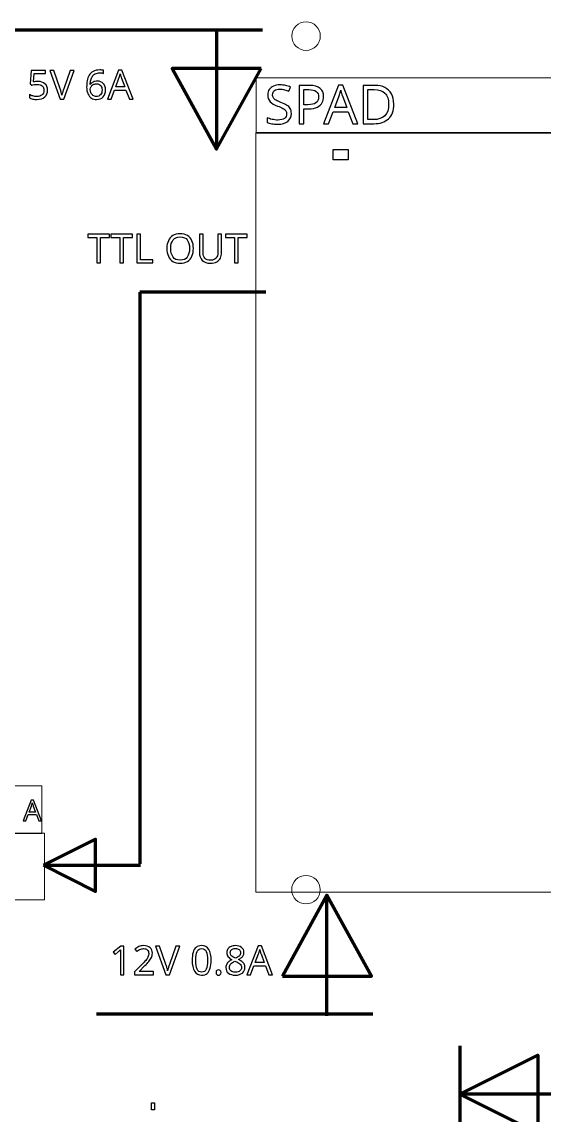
# Model space of a CAD drawing. Header units: inches. Extents: x -6.7 to 20.3, y -5.6 to 12.6.
# Drawn here: x -1.11 to 1.056, y 1.991 to 6.524 of the extents above; entities that cross this region are included whole.
import ezdxf
from ezdxf.lldxf.tags import DXFTag

# ---------------------------------------------------------------- set-up
doc = ezdxf.new("R2010")
doc.units = ezdxf.units.IN
doc.header["$MEASUREMENT"] = 0
doc.header["$XCLIPFRAME"] = 2
doc.layers.add('Layer 1', color=7, linetype='Continuous')
tags = doc.linetypes.add('New Line10', pattern=[1.5, 1, -0.5]).pattern_tags.tags
tags[6:7] = [DXFTag(74, 4), DXFTag(75, 0), DXFTag(340, '0'), DXFTag(46, 1.0), DXFTag(50, 0.0), DXFTag(44, 0.0), DXFTag(45, 0.0)]
tags[4:5] = [DXFTag(74, 4), DXFTag(75, 0), DXFTag(340, '0'), DXFTag(46, 1.0), DXFTag(50, 0.0), DXFTag(44, 0.0), DXFTag(45, 0.0)]
tags = doc.linetypes.add('New Line7', pattern=[1.5, 1, -0.5]).pattern_tags.tags
tags[6:7] = [DXFTag(74, 4), DXFTag(75, 0), DXFTag(340, '0'), DXFTag(46, 1.0), DXFTag(50, 0.0), DXFTag(44, 0.0), DXFTag(45, 0.0)]
tags[4:5] = [DXFTag(74, 4), DXFTag(75, 0), DXFTag(340, '0'), DXFTag(46, 1.0), DXFTag(50, 0.0), DXFTag(44, 0.0), DXFTag(45, 0.0)]
picture_1 = doc.add_image_def('image10.jpg', size_in_pixel=(327, 221))
picture_2 = doc.add_image_def('image13.jpg', size_in_pixel=(64, 149))

msp = doc.modelspace()

# ---------------------------------------------------------------- linework, layer by layer
at = {"layer": 'Layer 1', "color": 114, "linetype": 'New Line7', "lineweight": 18}
msp.add_lwpolyline([(-0.1382, 6.0625), (4.9794, 6.0625), (4.9794, 6.2918), (-0.1382, 6.2918), (-0.1382, 6.0625)], close=True, dxfattribs=at)
at = {"layer": 'Layer 1', "color": 250, "lineweight": 18}
for points in [[(-0.139, 2.9153), (4.9791, 2.9153), (4.9791, 6.0649), (-0.139, 6.0649), (-0.139, 2.9153)], [(-1.2906, 2.8838), (-1.015, 2.8838), (-1.015, 3.1594), (-1.2906, 3.1594), (-1.2906, 2.8838)]]:
    msp.add_lwpolyline(points, close=True, dxfattribs=at)
at = {"layer": 'Layer 1', "color": 114, "linetype": 'New Line10', "lineweight": 18}
msp.add_lwpolyline([(-1.2911, 3.159), (-1.0263, 3.159), (-1.0263, 3.3559), (-1.2911, 3.3559), (-1.2911, 3.159)], close=True, dxfattribs=at)
at = {"layer": 'Layer 1', "color": 250, "lineweight": 18}
for centre in [(0.0691, 6.4648), (0.0685, 2.9254)]:
    msp.add_ellipse(centre, major_axis=(0, 0.0591), ratio=1, dxfattribs=at)
at = {"layer": 'Layer 1', "color": 142, "lineweight": 211}
msp.add_open_spline([(-5.0006, 6.4912), (-5.0006, 6.4912), (-0.1111, 6.4912), (-0.1111, 6.4912)], degree=3, dxfattribs=at)
at = {"layer": 'Layer 1', "color": 142, "lineweight": 140}
msp.add_open_spline([(-0.3017, 6.4953), (-0.3017, 6.4953), (-0.3017, 5.9955), (-0.3017, 5.9955)], degree=3, dxfattribs=at)
at = {"layer": 'Layer 1', "color": 250}
for points, knots in [([(-1.0428, 6.2767), (-1.0306, 6.2767), (-1.0208, 6.2737), (-1.0136, 6.2676), (-1.0064, 6.2614), (-1.0028, 6.2528), (-1.0028, 6.2417), (-1.0028, 6.2294), (-1.0067, 6.2197), (-1.0145, 6.2126), (-1.0224, 6.2056), (-1.0333, 6.2021), (-1.0473, 6.2021), (-1.0534, 6.2021), (-1.0591, 6.2026), (-1.0645, 6.2037), (-1.0699, 6.2048), (-1.0744, 6.2064), (-1.0781, 6.2086), (-1.0781, 6.2086), (-1.0781, 6.2224), (-1.0781, 6.2224), (-1.0741, 6.2199), (-1.0692, 6.218), (-1.0635, 6.2166), (-1.0578, 6.2152), (-1.0523, 6.2146), (-1.0471, 6.2146), (-1.0383, 6.2146), (-1.0312, 6.2166), (-1.0259, 6.2208), (-1.0205, 6.225), (-1.0178, 6.2314), (-1.0178, 6.2402), (-1.0178, 6.248), (-1.0202, 6.254), (-1.0249, 6.2581), (-1.0297, 6.2623), (-1.0373, 6.2644), (-1.0476, 6.2644), (-1.0507, 6.2644), (-1.0543, 6.2641), (-1.0583, 6.2636), (-1.0623, 6.263), (-1.0655, 6.2624), (-1.0679, 6.2619), (-1.0679, 6.2619), (-1.0753, 6.2666), (-1.0753, 6.2666), (-1.0753, 6.2666), (-1.0708, 6.3227), (-1.0708, 6.3227), (-1.0708, 6.3227), (-1.0111, 6.3227), (-1.0111, 6.3227), (-1.0111, 6.3227), (-1.0111, 6.3094), (-1.0111, 6.3094), (-1.0111, 6.3094), (-1.0583, 6.3094), (-1.0583, 6.3094), (-1.0583, 6.3094), (-1.0611, 6.2749), (-1.0611, 6.2749), (-1.0592, 6.2752), (-1.0567, 6.2756), (-1.0534, 6.2761), (-1.0502, 6.2765), (-1.0467, 6.2767), (-1.0428, 6.2767)], [0, 0, 0, 0, 0.043478, 0.043478, 0.043478, 0.086957, 0.086957, 0.086957, 0.130435, 0.130435, 0.130435, 0.173913, 0.173913, 0.173913, 0.217391, 0.217391, 0.217391, 0.26087, 0.26087, 0.26087, 0.304348, 0.304348, 0.304348, 0.347826, 0.347826, 0.347826, 0.391304, 0.391304, 0.391304, 0.434783, 0.434783, 0.434783, 0.478261, 0.478261, 0.478261, 0.521739, 0.521739, 0.521739, 0.565217, 0.565217, 0.565217, 0.608696, 0.608696, 0.608696, 0.652174, 0.652174, 0.652174, 0.695652, 0.695652, 0.695652, 0.73913, 0.73913, 0.73913, 0.782609, 0.782609, 0.782609, 0.826087, 0.826087, 0.826087, 0.869565, 0.869565, 0.869565, 0.913043, 0.913043, 0.913043, 0.956522, 0.956522, 0.956522, 1, 1, 1, 1]), ([(-0.8933, 6.3227), (-0.8933, 6.3227), (-0.9358, 6.2037), (-0.9358, 6.2037), (-0.9358, 6.2037), (-0.9508, 6.2037), (-0.9508, 6.2037), (-0.9508, 6.2037), (-0.9933, 6.3227), (-0.9933, 6.3227), (-0.9933, 6.3227), (-0.9776, 6.3227), (-0.9776, 6.3227), (-0.9776, 6.3227), (-0.9508, 6.2464), (-0.9508, 6.2464), (-0.949, 6.2415), (-0.9475, 6.2369), (-0.9463, 6.2326), (-0.9451, 6.2284), (-0.9441, 6.2243), (-0.9433, 6.2204), (-0.9425, 6.2243), (-0.9415, 6.2284), (-0.9403, 6.2327), (-0.9391, 6.2371), (-0.9376, 6.2417), (-0.9358, 6.2467), (-0.9358, 6.2467), (-0.9091, 6.3227), (-0.9091, 6.3227), (-0.9091, 6.3227), (-0.8933, 6.3227), (-0.8933, 6.3227)], [0, 0, 0, 0, 0.090909, 0.090909, 0.090909, 0.181818, 0.181818, 0.181818, 0.272727, 0.272727, 0.272727, 0.363636, 0.363636, 0.363636, 0.454545, 0.454545, 0.454545, 0.545455, 0.545455, 0.545455, 0.636364, 0.636364, 0.636364, 0.727273, 0.727273, 0.727273, 0.818182, 0.818182, 0.818182, 0.909091, 0.909091, 0.909091, 1, 1, 1, 1]), ([(-0.8408, 6.2546), (-0.8408, 6.2631), (-0.84, 6.2715), (-0.8385, 6.2798), (-0.837, 6.2881), (-0.8343, 6.2956), (-0.8304, 6.3023), (-0.8264, 6.309), (-0.8209, 6.3144), (-0.8138, 6.3184), (-0.8067, 6.3224), (-0.7975, 6.3244), (-0.7863, 6.3244), (-0.7839, 6.3244), (-0.7814, 6.3243), (-0.7785, 6.324), (-0.7757, 6.3238), (-0.7734, 6.3234), (-0.7716, 6.3229), (-0.7716, 6.3229), (-0.7716, 6.3104), (-0.7716, 6.3104), (-0.7736, 6.311), (-0.7759, 6.3115), (-0.7784, 6.3119), (-0.7809, 6.3122), (-0.7834, 6.3124), (-0.7859, 6.3124), (-0.7936, 6.3124), (-0.8, 6.3111), (-0.8051, 6.3085), (-0.8102, 6.306), (-0.8143, 6.3025), (-0.8172, 6.298), (-0.8201, 6.2936), (-0.8223, 6.2885), (-0.8236, 6.2827), (-0.8249, 6.2769), (-0.8258, 6.2708), (-0.8261, 6.2642), (-0.8261, 6.2642), (-0.8251, 6.2642), (-0.8251, 6.2642), (-0.8226, 6.2681), (-0.819, 6.2714), (-0.8144, 6.2741), (-0.8099, 6.2769), (-0.8041, 6.2782), (-0.7969, 6.2782), (-0.7866, 6.2782), (-0.7783, 6.2751), (-0.7719, 6.2688), (-0.7656, 6.2625), (-0.7624, 6.2536), (-0.7624, 6.2421), (-0.7624, 6.2296), (-0.7659, 6.2198), (-0.7727, 6.2127), (-0.7795, 6.2056), (-0.7887, 6.2021), (-0.8003, 6.2021), (-0.8078, 6.2021), (-0.8147, 6.2039), (-0.8208, 6.2077), (-0.8269, 6.2115), (-0.8318, 6.2173), (-0.8354, 6.2251), (-0.839, 6.2328), (-0.8408, 6.2427), (-0.8408, 6.2546)], [0, 0, 0, 0, 0.043478, 0.043478, 0.043478, 0.086957, 0.086957, 0.086957, 0.130435, 0.130435, 0.130435, 0.173913, 0.173913, 0.173913, 0.217391, 0.217391, 0.217391, 0.26087, 0.26087, 0.26087, 0.304348, 0.304348, 0.304348, 0.347826, 0.347826, 0.347826, 0.391304, 0.391304, 0.391304, 0.434783, 0.434783, 0.434783, 0.478261, 0.478261, 0.478261, 0.521739, 0.521739, 0.521739, 0.565217, 0.565217, 0.565217, 0.608696, 0.608696, 0.608696, 0.652174, 0.652174, 0.652174, 0.695652, 0.695652, 0.695652, 0.73913, 0.73913, 0.73913, 0.782609, 0.782609, 0.782609, 0.826087, 0.826087, 0.826087, 0.869565, 0.869565, 0.869565, 0.913043, 0.913043, 0.913043, 0.956522, 0.956522, 0.956522, 1, 1, 1, 1]), ([(-0.6638, 6.2037), (-0.6638, 6.2037), (-0.6781, 6.2406), (-0.6781, 6.2406), (-0.6781, 6.2406), (-0.7253, 6.2406), (-0.7253, 6.2406), (-0.7253, 6.2406), (-0.7394, 6.2037), (-0.7394, 6.2037), (-0.7394, 6.2037), (-0.7546, 6.2037), (-0.7546, 6.2037), (-0.7546, 6.2037), (-0.7081, 6.3232), (-0.7081, 6.3232), (-0.7081, 6.3232), (-0.6946, 6.3232), (-0.6946, 6.3232), (-0.6946, 6.3232), (-0.6483, 6.2037), (-0.6483, 6.2037), (-0.6483, 6.2037), (-0.6638, 6.2037), (-0.6638, 6.2037)], [0, 0, 0, 0, 0.125, 0.125, 0.125, 0.25, 0.25, 0.25, 0.375, 0.375, 0.375, 0.5, 0.5, 0.5, 0.625, 0.625, 0.625, 0.75, 0.75, 0.75, 0.875, 0.875, 0.875, 1, 1, 1, 1]), ([(-0.6959, 6.2899), (-0.6963, 6.2908), (-0.6968, 6.2924), (-0.6976, 6.2947), (-0.6984, 6.297), (-0.6991, 6.2995), (-0.6999, 6.302), (-0.7006, 6.3045), (-0.7012, 6.3064), (-0.7016, 6.3077), (-0.7024, 6.3043), (-0.7033, 6.3009), (-0.7043, 6.2976), (-0.7053, 6.2944), (-0.7061, 6.2918), (-0.7068, 6.2899), (-0.7068, 6.2899), (-0.7203, 6.2539), (-0.7203, 6.2539), (-0.7203, 6.2539), (-0.6826, 6.2539), (-0.6826, 6.2539), (-0.6826, 6.2539), (-0.6959, 6.2899), (-0.6959, 6.2899)], [0, 0, 0, 0, 0.125, 0.125, 0.125, 0.25, 0.25, 0.25, 0.375, 0.375, 0.375, 0.5, 0.5, 0.5, 0.625, 0.625, 0.625, 0.75, 0.75, 0.75, 0.875, 0.875, 0.875, 1, 1, 1, 1]), ([(-0.8004, 6.2144), (-0.7934, 6.2144), (-0.7878, 6.2166), (-0.7834, 6.2211), (-0.7791, 6.2256), (-0.7769, 6.2326), (-0.7769, 6.2421), (-0.7769, 6.2496), (-0.7789, 6.2556), (-0.7827, 6.2601), (-0.7865, 6.2645), (-0.7923, 6.2667), (-0.7999, 6.2667), (-0.8052, 6.2667), (-0.8097, 6.2656), (-0.8136, 6.2635), (-0.8175, 6.2613), (-0.8205, 6.2586), (-0.8227, 6.2552), (-0.8249, 6.2519), (-0.8259, 6.2484), (-0.8259, 6.2449), (-0.8259, 6.2401), (-0.825, 6.2354), (-0.8231, 6.2306), (-0.8212, 6.2259), (-0.8184, 6.222), (-0.8146, 6.219), (-0.8108, 6.2159), (-0.8061, 6.2144), (-0.8004, 6.2144)], [0, 0, 0, 0, 0.1, 0.1, 0.1, 0.2, 0.2, 0.2, 0.3, 0.3, 0.3, 0.4, 0.4, 0.4, 0.5, 0.5, 0.5, 0.6, 0.6, 0.6, 0.7, 0.7, 0.7, 0.8, 0.8, 0.8, 0.9, 0.9, 0.9, 1, 1, 1, 1]), ([(0.0082, 6.144), (0.0082, 6.13), (0.0031, 6.119), (-0.0071, 6.1112), (-0.0173, 6.1033), (-0.0311, 6.0994), (-0.0484, 6.0994), (-0.0573, 6.0994), (-0.0656, 6.1), (-0.0731, 6.1014), (-0.0807, 6.1027), (-0.087, 6.1046), (-0.092, 6.1069), (-0.092, 6.1069), (-0.092, 6.126), (-0.092, 6.126), (-0.0867, 6.1237), (-0.08, 6.1215), (-0.0721, 6.1196), (-0.0642, 6.1177), (-0.056, 6.1167), (-0.0476, 6.1167), (-0.0357, 6.1167), (-0.0268, 6.119), (-0.0208, 6.1236), (-0.0148, 6.1282), (-0.0118, 6.1344), (-0.0118, 6.1423), (-0.0118, 6.1474), (-0.0129, 6.1518), (-0.0151, 6.1554), (-0.0173, 6.1589), (-0.0211, 6.1622), (-0.0266, 6.1653), (-0.032, 6.1683), (-0.0395, 6.1715), (-0.0491, 6.1749), (-0.0626, 6.1798), (-0.0728, 6.1858), (-0.0797, 6.1929), (-0.0866, 6.2), (-0.09, 6.2097), (-0.09, 6.222), (-0.09, 6.2305), (-0.0879, 6.2377), (-0.0836, 6.2437), (-0.0793, 6.2497), (-0.0733, 6.2543), (-0.0657, 6.2576), (-0.058, 6.2609), (-0.0493, 6.2625), (-0.0393, 6.2625), (-0.0306, 6.2625), (-0.0226, 6.2617), (-0.0153, 6.26), (-0.0081, 6.2584), (-0.0015, 6.2563), (0.0044, 6.2536), (0.0044, 6.2536), (-0.0018, 6.2365), (-0.0018, 6.2365), (-0.0073, 6.2389), (-0.0132, 6.2409), (-0.0197, 6.2425), (-0.0261, 6.2441), (-0.0328, 6.2449), (-0.0398, 6.2449), (-0.0497, 6.2449), (-0.0572, 6.2428), (-0.0622, 6.2386), (-0.0673, 6.2344), (-0.0698, 6.2288), (-0.0698, 6.2218), (-0.0698, 6.2165), (-0.0687, 6.212), (-0.0664, 6.2085), (-0.0642, 6.2049), (-0.0606, 6.2017), (-0.0556, 6.1989), (-0.0505, 6.1961), (-0.0437, 6.1931), (-0.0351, 6.1898), (-0.0258, 6.1864), (-0.0179, 6.1827), (-0.0114, 6.1788), (-0.005, 6.1749), (-0.0001, 6.1702), (0.0032, 6.1647), (0.0066, 6.1592), (0.0082, 6.1523), (0.0082, 6.144)], [0, 0, 0, 0, 0.033333, 0.033333, 0.033333, 0.066667, 0.066667, 0.066667, 0.1, 0.1, 0.1, 0.133333, 0.133333, 0.133333, 0.166667, 0.166667, 0.166667, 0.2, 0.2, 0.2, 0.233333, 0.233333, 0.233333, 0.266667, 0.266667, 0.266667, 0.3, 0.3, 0.3, 0.333333, 0.333333, 0.333333, 0.366667, 0.366667, 0.366667, 0.4, 0.4, 0.4, 0.433333, 0.433333, 0.433333, 0.466667, 0.466667, 0.466667, 0.5, 0.5, 0.5, 0.533333, 0.533333, 0.533333, 0.566667, 0.566667, 0.566667, 0.6, 0.6, 0.6, 0.633333, 0.633333, 0.633333, 0.666667, 0.666667, 0.666667, 0.7, 0.7, 0.7, 0.733333, 0.733333, 0.733333, 0.766667, 0.766667, 0.766667, 0.8, 0.8, 0.8, 0.833333, 0.833333, 0.833333, 0.866667, 0.866667, 0.866667, 0.9, 0.9, 0.9, 0.933333, 0.933333, 0.933333, 0.966667, 0.966667, 0.966667, 1, 1, 1, 1]), ([(0.0822, 6.2603), (0.103, 6.2603), (0.1181, 6.2562), (0.1276, 6.248), (0.137, 6.2399), (0.1418, 6.2284), (0.1418, 6.2136), (0.1418, 6.2049), (0.1398, 6.1967), (0.1359, 6.189), (0.132, 6.1814), (0.1254, 6.1752), (0.1161, 6.1705), (0.1069, 6.1657), (0.0943, 6.1634), (0.0784, 6.1634), (0.0784, 6.1634), (0.0602, 6.1634), (0.0602, 6.1634), (0.0602, 6.1634), (0.0602, 6.1016), (0.0602, 6.1016), (0.0602, 6.1016), (0.0402, 6.1016), (0.0402, 6.1016), (0.0402, 6.1016), (0.0402, 6.2603), (0.0402, 6.2603), (0.0402, 6.2603), (0.0822, 6.2603), (0.0822, 6.2603)], [0, 0, 0, 0, 0.1, 0.1, 0.1, 0.2, 0.2, 0.2, 0.3, 0.3, 0.3, 0.4, 0.4, 0.4, 0.5, 0.5, 0.5, 0.6, 0.6, 0.6, 0.7, 0.7, 0.7, 0.8, 0.8, 0.8, 0.9, 0.9, 0.9, 1, 1, 1, 1]), ([(0.2631, 6.1016), (0.2631, 6.1016), (0.244, 6.1507), (0.244, 6.1507), (0.244, 6.1507), (0.1811, 6.1507), (0.1811, 6.1507), (0.1811, 6.1507), (0.1622, 6.1016), (0.1622, 6.1016), (0.1622, 6.1016), (0.142, 6.1016), (0.142, 6.1016), (0.142, 6.1016), (0.204, 6.2609), (0.204, 6.2609), (0.204, 6.2609), (0.222, 6.2609), (0.222, 6.2609), (0.222, 6.2609), (0.2838, 6.1016), (0.2838, 6.1016), (0.2838, 6.1016), (0.2631, 6.1016), (0.2631, 6.1016)], [0, 0, 0, 0, 0.125, 0.125, 0.125, 0.25, 0.25, 0.25, 0.375, 0.375, 0.375, 0.5, 0.5, 0.5, 0.625, 0.625, 0.625, 0.75, 0.75, 0.75, 0.875, 0.875, 0.875, 1, 1, 1, 1]), ([(0.4327, 6.1825), (0.4327, 6.1557), (0.4254, 6.1355), (0.4108, 6.1219), (0.3962, 6.1084), (0.3758, 6.1016), (0.3498, 6.1016), (0.3498, 6.1016), (0.3056, 6.1016), (0.3056, 6.1016), (0.3056, 6.1016), (0.3056, 6.2603), (0.3056, 6.2603), (0.3056, 6.2603), (0.3544, 6.2603), (0.3544, 6.2603), (0.3704, 6.2603), (0.3843, 6.2573), (0.396, 6.2514), (0.4077, 6.2454), (0.4167, 6.2367), (0.4231, 6.2253), (0.4295, 6.2138), (0.4327, 6.1995), (0.4327, 6.1825)], [0, 0, 0, 0, 0.125, 0.125, 0.125, 0.25, 0.25, 0.25, 0.375, 0.375, 0.375, 0.5, 0.5, 0.5, 0.625, 0.625, 0.625, 0.75, 0.75, 0.75, 0.875, 0.875, 0.875, 1, 1, 1, 1]), ([(0.0804, 6.2432), (0.0804, 6.2432), (0.0602, 6.2432), (0.0602, 6.2432), (0.0602, 6.2432), (0.0602, 6.1805), (0.0602, 6.1805), (0.0602, 6.1805), (0.0762, 6.1805), (0.0762, 6.1805), (0.0913, 6.1805), (0.1026, 6.1829), (0.11, 6.1878), (0.1174, 6.1927), (0.1211, 6.201), (0.1211, 6.2127), (0.1211, 6.2229), (0.1179, 6.2306), (0.1113, 6.2356), (0.1048, 6.2406), (0.0945, 6.2432), (0.0804, 6.2432)], [0, 0, 0, 0, 0.142857, 0.142857, 0.142857, 0.285714, 0.285714, 0.285714, 0.428571, 0.428571, 0.428571, 0.571429, 0.571429, 0.571429, 0.714286, 0.714286, 0.714286, 0.857143, 0.857143, 0.857143, 1, 1, 1, 1]), ([(0.2202, 6.2165), (0.2198, 6.2177), (0.219, 6.2198), (0.218, 6.2229), (0.217, 6.226), (0.216, 6.2293), (0.215, 6.2326), (0.214, 6.2359), (0.2133, 6.2385), (0.2127, 6.2403), (0.2116, 6.2357), (0.2104, 6.2312), (0.2091, 6.2268), (0.2078, 6.2224), (0.2067, 6.219), (0.2058, 6.2165), (0.2058, 6.2165), (0.1878, 6.1685), (0.1878, 6.1685), (0.1878, 6.1685), (0.238, 6.1685), (0.238, 6.1685), (0.238, 6.1685), (0.2202, 6.2165), (0.2202, 6.2165)], [0, 0, 0, 0, 0.125, 0.125, 0.125, 0.25, 0.25, 0.25, 0.375, 0.375, 0.375, 0.5, 0.5, 0.5, 0.625, 0.625, 0.625, 0.75, 0.75, 0.75, 0.875, 0.875, 0.875, 1, 1, 1, 1]), ([(0.4116, 6.1818), (0.4116, 6.203), (0.4063, 6.2185), (0.3959, 6.2284), (0.3854, 6.2382), (0.3707, 6.2432), (0.3516, 6.2432), (0.3516, 6.2432), (0.3256, 6.2432), (0.3256, 6.2432), (0.3256, 6.2432), (0.3256, 6.1187), (0.3256, 6.1187), (0.3256, 6.1187), (0.3471, 6.1187), (0.3471, 6.1187), (0.3901, 6.1187), (0.4116, 6.1397), (0.4116, 6.1818)], [0, 0, 0, 0, 0.166667, 0.166667, 0.166667, 0.333333, 0.333333, 0.333333, 0.5, 0.5, 0.5, 0.666667, 0.666667, 0.666667, 0.833333, 0.833333, 0.833333, 1, 1, 1, 1]), ([(-0.7837, 5.5245), (-0.7837, 5.5245), (-0.7987, 5.5245), (-0.7987, 5.5245), (-0.7987, 5.5245), (-0.7987, 5.6303), (-0.7987, 5.6303), (-0.7987, 5.6303), (-0.8359, 5.6303), (-0.8359, 5.6303), (-0.8359, 5.6303), (-0.8359, 5.6435), (-0.8359, 5.6435), (-0.8359, 5.6435), (-0.7467, 5.6435), (-0.7467, 5.6435), (-0.7467, 5.6435), (-0.7467, 5.6303), (-0.7467, 5.6303), (-0.7467, 5.6303), (-0.7837, 5.6303), (-0.7837, 5.6303), (-0.7837, 5.6303), (-0.7837, 5.5245), (-0.7837, 5.5245)], [0, 0, 0, 0, 0.125, 0.125, 0.125, 0.25, 0.25, 0.25, 0.375, 0.375, 0.375, 0.5, 0.5, 0.5, 0.625, 0.625, 0.625, 0.75, 0.75, 0.75, 0.875, 0.875, 0.875, 1, 1, 1, 1]), ([(-0.6877, 5.5245), (-0.6877, 5.5245), (-0.7027, 5.5245), (-0.7027, 5.5245), (-0.7027, 5.5245), (-0.7027, 5.6303), (-0.7027, 5.6303), (-0.7027, 5.6303), (-0.7399, 5.6303), (-0.7399, 5.6303), (-0.7399, 5.6303), (-0.7399, 5.6435), (-0.7399, 5.6435), (-0.7399, 5.6435), (-0.6507, 5.6435), (-0.6507, 5.6435), (-0.6507, 5.6435), (-0.6507, 5.6303), (-0.6507, 5.6303), (-0.6507, 5.6303), (-0.6877, 5.6303), (-0.6877, 5.6303), (-0.6877, 5.6303), (-0.6877, 5.5245), (-0.6877, 5.5245)], [0, 0, 0, 0, 0.125, 0.125, 0.125, 0.25, 0.25, 0.25, 0.375, 0.375, 0.375, 0.5, 0.5, 0.5, 0.625, 0.625, 0.625, 0.75, 0.75, 0.75, 0.875, 0.875, 0.875, 1, 1, 1, 1]), ([(-0.6327, 5.5245), (-0.6327, 5.5245), (-0.6327, 5.6435), (-0.6327, 5.6435), (-0.6327, 5.6435), (-0.6177, 5.6435), (-0.6177, 5.6435), (-0.6177, 5.6435), (-0.6177, 5.5378), (-0.6177, 5.5378), (-0.6177, 5.5378), (-0.5657, 5.5378), (-0.5657, 5.5378), (-0.5657, 5.5378), (-0.5657, 5.5245), (-0.5657, 5.5245), (-0.5657, 5.5245), (-0.6327, 5.5245), (-0.6327, 5.5245)], [0, 0, 0, 0, 0.166667, 0.166667, 0.166667, 0.333333, 0.333333, 0.333333, 0.5, 0.5, 0.5, 0.666667, 0.666667, 0.666667, 0.833333, 0.833333, 0.833333, 1, 1, 1, 1]), ([(-0.3982, 5.5842), (-0.3982, 5.5718), (-0.4003, 5.5611), (-0.4045, 5.5519), (-0.4086, 5.5428), (-0.4148, 5.5356), (-0.4229, 5.5305), (-0.431, 5.5254), (-0.4411, 5.5228), (-0.4531, 5.5228), (-0.4654, 5.5228), (-0.4756, 5.5254), (-0.4838, 5.5305), (-0.492, 5.5356), (-0.4981, 5.5428), (-0.5021, 5.552), (-0.5061, 5.5612), (-0.5081, 5.572), (-0.5081, 5.5843), (-0.5081, 5.5966), (-0.5061, 5.6072), (-0.5021, 5.6163), (-0.4981, 5.6255), (-0.492, 5.6326), (-0.4838, 5.6377), (-0.4756, 5.6428), (-0.4653, 5.6453), (-0.4529, 5.6453), (-0.441, 5.6453), (-0.431, 5.6428), (-0.4229, 5.6378), (-0.4148, 5.6327), (-0.4086, 5.6256), (-0.4045, 5.6164), (-0.4003, 5.6073), (-0.3982, 5.5965), (-0.3982, 5.5842)], [0, 0, 0, 0, 0.083333, 0.083333, 0.083333, 0.166667, 0.166667, 0.166667, 0.25, 0.25, 0.25, 0.333333, 0.333333, 0.333333, 0.416667, 0.416667, 0.416667, 0.5, 0.5, 0.5, 0.583333, 0.583333, 0.583333, 0.666667, 0.666667, 0.666667, 0.75, 0.75, 0.75, 0.833333, 0.833333, 0.833333, 0.916667, 0.916667, 0.916667, 1, 1, 1, 1]), ([(-0.4922, 5.5842), (-0.4922, 5.5692), (-0.4891, 5.5574), (-0.4827, 5.5488), (-0.4764, 5.5401), (-0.4665, 5.5358), (-0.4531, 5.5358), (-0.4395, 5.5358), (-0.4296, 5.5401), (-0.4234, 5.5488), (-0.4172, 5.5574), (-0.4141, 5.5692), (-0.4141, 5.5842), (-0.4141, 5.5992), (-0.4172, 5.6109), (-0.4234, 5.6194), (-0.4296, 5.6279), (-0.4394, 5.6322), (-0.4529, 5.6322), (-0.4663, 5.6322), (-0.4763, 5.6279), (-0.4826, 5.6194), (-0.489, 5.6109), (-0.4922, 5.5992), (-0.4922, 5.5842)], [0, 0, 0, 0, 0.125, 0.125, 0.125, 0.25, 0.25, 0.25, 0.375, 0.375, 0.375, 0.5, 0.5, 0.5, 0.625, 0.625, 0.625, 0.75, 0.75, 0.75, 0.875, 0.875, 0.875, 1, 1, 1, 1]), ([(-0.2814, 5.5665), (-0.2814, 5.5583), (-0.2831, 5.5509), (-0.2864, 5.5443), (-0.2897, 5.5376), (-0.2948, 5.5324), (-0.3016, 5.5286), (-0.3085, 5.5248), (-0.3172, 5.5228), (-0.3277, 5.5228), (-0.3425, 5.5228), (-0.3538, 5.5269), (-0.3615, 5.5349), (-0.3692, 5.543), (-0.3731, 5.5536), (-0.3731, 5.5668), (-0.3731, 5.5668), (-0.3731, 5.6435), (-0.3731, 5.6435), (-0.3731, 5.6435), (-0.3581, 5.6435), (-0.3581, 5.6435), (-0.3581, 5.6435), (-0.3581, 5.5663), (-0.3581, 5.5663), (-0.3581, 5.5567), (-0.3555, 5.5492), (-0.3503, 5.5438), (-0.3451, 5.5385), (-0.3373, 5.5358), (-0.3269, 5.5358), (-0.3161, 5.5358), (-0.3083, 5.5387), (-0.3035, 5.5444), (-0.2986, 5.5501), (-0.2962, 5.5575), (-0.2962, 5.5665), (-0.2962, 5.5665), (-0.2962, 5.6435), (-0.2962, 5.6435), (-0.2962, 5.6435), (-0.2814, 5.6435), (-0.2814, 5.6435), (-0.2814, 5.6435), (-0.2814, 5.5665), (-0.2814, 5.5665)], [0, 0, 0, 0, 0.066667, 0.066667, 0.066667, 0.133333, 0.133333, 0.133333, 0.2, 0.2, 0.2, 0.266667, 0.266667, 0.266667, 0.333333, 0.333333, 0.333333, 0.4, 0.4, 0.4, 0.466667, 0.466667, 0.466667, 0.533333, 0.533333, 0.533333, 0.6, 0.6, 0.6, 0.666667, 0.666667, 0.666667, 0.733333, 0.733333, 0.733333, 0.8, 0.8, 0.8, 0.866667, 0.866667, 0.866667, 0.933333, 0.933333, 0.933333, 1, 1, 1, 1]), ([(-0.2124, 5.5245), (-0.2124, 5.5245), (-0.2274, 5.5245), (-0.2274, 5.5245), (-0.2274, 5.5245), (-0.2274, 5.6303), (-0.2274, 5.6303), (-0.2274, 5.6303), (-0.2646, 5.6303), (-0.2646, 5.6303), (-0.2646, 5.6303), (-0.2646, 5.6435), (-0.2646, 5.6435), (-0.2646, 5.6435), (-0.1754, 5.6435), (-0.1754, 5.6435), (-0.1754, 5.6435), (-0.1754, 5.6303), (-0.1754, 5.6303), (-0.1754, 5.6303), (-0.2124, 5.6303), (-0.2124, 5.6303), (-0.2124, 5.6303), (-0.2124, 5.5245), (-0.2124, 5.5245)], [0, 0, 0, 0, 0.125, 0.125, 0.125, 0.25, 0.25, 0.25, 0.375, 0.375, 0.375, 0.5, 0.5, 0.5, 0.625, 0.625, 0.625, 0.75, 0.75, 0.75, 0.875, 0.875, 0.875, 1, 1, 1, 1]), ([(-1.0393, 3.2112), (-1.0393, 3.2112), (-1.0495, 3.2373), (-1.0495, 3.2373), (-1.0495, 3.2373), (-1.083, 3.2373), (-1.083, 3.2373), (-1.083, 3.2373), (-1.093, 3.2112), (-1.093, 3.2112), (-1.093, 3.2112), (-1.1038, 3.2112), (-1.1038, 3.2112), (-1.1038, 3.2112), (-1.0708, 3.296), (-1.0708, 3.296), (-1.0708, 3.296), (-1.0612, 3.296), (-1.0612, 3.296), (-1.0612, 3.296), (-1.0283, 3.2112), (-1.0283, 3.2112), (-1.0283, 3.2112), (-1.0393, 3.2112), (-1.0393, 3.2112)], [0, 0, 0, 0, 0.125, 0.125, 0.125, 0.25, 0.25, 0.25, 0.375, 0.375, 0.375, 0.5, 0.5, 0.5, 0.625, 0.625, 0.625, 0.75, 0.75, 0.75, 0.875, 0.875, 0.875, 1, 1, 1, 1]), ([(-1.0621, 3.2723), (-1.0624, 3.273), (-1.0628, 3.2741), (-1.0633, 3.2758), (-1.0639, 3.2774), (-1.0644, 3.2791), (-1.0649, 3.2809), (-1.0654, 3.2827), (-1.0658, 3.284), (-1.0662, 3.285), (-1.0667, 3.2825), (-1.0673, 3.2802), (-1.0681, 3.2778), (-1.0688, 3.2755), (-1.0694, 3.2737), (-1.0698, 3.2723), (-1.0698, 3.2723), (-1.0794, 3.2468), (-1.0794, 3.2468), (-1.0794, 3.2468), (-1.0527, 3.2468), (-1.0527, 3.2468), (-1.0527, 3.2468), (-1.0621, 3.2723), (-1.0621, 3.2723)], [0, 0, 0, 0, 0.125, 0.125, 0.125, 0.25, 0.25, 0.25, 0.375, 0.375, 0.375, 0.5, 0.5, 0.5, 0.625, 0.625, 0.625, 0.75, 0.75, 0.75, 0.875, 0.875, 0.875, 1, 1, 1, 1]), ([(-0.6864, 2.5728), (-0.6864, 2.5728), (-0.7007, 2.5728), (-0.7007, 2.5728), (-0.7007, 2.5728), (-0.7007, 2.656), (-0.7007, 2.656), (-0.7007, 2.6607), (-0.7007, 2.6646), (-0.7006, 2.6675), (-0.7005, 2.6703), (-0.7003, 2.6733), (-0.7001, 2.6765), (-0.7019, 2.6747), (-0.7035, 2.6732), (-0.7049, 2.672), (-0.7064, 2.6707), (-0.7082, 2.6692), (-0.7104, 2.6673), (-0.7104, 2.6673), (-0.7231, 2.657), (-0.7231, 2.657), (-0.7231, 2.657), (-0.7307, 2.6668), (-0.7307, 2.6668), (-0.7307, 2.6668), (-0.6986, 2.6918), (-0.6986, 2.6918), (-0.6986, 2.6918), (-0.6864, 2.6918), (-0.6864, 2.6918), (-0.6864, 2.6918), (-0.6864, 2.5728), (-0.6864, 2.5728)], [0, 0, 0, 0, 0.090909, 0.090909, 0.090909, 0.181818, 0.181818, 0.181818, 0.272727, 0.272727, 0.272727, 0.363636, 0.363636, 0.363636, 0.454545, 0.454545, 0.454545, 0.545455, 0.545455, 0.545455, 0.636364, 0.636364, 0.636364, 0.727273, 0.727273, 0.727273, 0.818182, 0.818182, 0.818182, 0.909091, 0.909091, 0.909091, 1, 1, 1, 1]), ([(-0.5636, 2.5728), (-0.5636, 2.5728), (-0.6422, 2.5728), (-0.6422, 2.5728), (-0.6422, 2.5728), (-0.6422, 2.585), (-0.6422, 2.585), (-0.6422, 2.585), (-0.6111, 2.6165), (-0.6111, 2.6165), (-0.6051, 2.6225), (-0.6, 2.6278), (-0.5959, 2.6325), (-0.5918, 2.6371), (-0.5887, 2.6417), (-0.5866, 2.6462), (-0.5845, 2.6507), (-0.5834, 2.6556), (-0.5834, 2.661), (-0.5834, 2.6675), (-0.5854, 2.6725), (-0.5892, 2.6759), (-0.5931, 2.6793), (-0.5982, 2.681), (-0.6044, 2.681), (-0.6102, 2.681), (-0.6153, 2.68), (-0.6197, 2.678), (-0.6241, 2.676), (-0.6285, 2.6732), (-0.6331, 2.6696), (-0.6331, 2.6696), (-0.6409, 2.6795), (-0.6409, 2.6795), (-0.6362, 2.6833), (-0.6309, 2.6866), (-0.6248, 2.6894), (-0.6188, 2.6921), (-0.612, 2.6935), (-0.6044, 2.6935), (-0.5933, 2.6935), (-0.5845, 2.6906), (-0.5781, 2.685), (-0.5716, 2.6794), (-0.5684, 2.6717), (-0.5684, 2.6618), (-0.5684, 2.6556), (-0.5697, 2.6497), (-0.5722, 2.6443), (-0.5748, 2.6388), (-0.5784, 2.6335), (-0.5829, 2.6282), (-0.5875, 2.6229), (-0.5928, 2.6173), (-0.5989, 2.6113), (-0.5989, 2.6113), (-0.6237, 2.5868), (-0.6237, 2.5868), (-0.6237, 2.5868), (-0.6237, 2.5861), (-0.6237, 2.5861), (-0.6237, 2.5861), (-0.5636, 2.5861), (-0.5636, 2.5861), (-0.5636, 2.5861), (-0.5636, 2.5728), (-0.5636, 2.5728)], [0, 0, 0, 0, 0.045455, 0.045455, 0.045455, 0.090909, 0.090909, 0.090909, 0.136364, 0.136364, 0.136364, 0.181818, 0.181818, 0.181818, 0.227273, 0.227273, 0.227273, 0.272727, 0.272727, 0.272727, 0.318182, 0.318182, 0.318182, 0.363636, 0.363636, 0.363636, 0.409091, 0.409091, 0.409091, 0.454545, 0.454545, 0.454545, 0.5, 0.5, 0.5, 0.545455, 0.545455, 0.545455, 0.590909, 0.590909, 0.590909, 0.636364, 0.636364, 0.636364, 0.681818, 0.681818, 0.681818, 0.727273, 0.727273, 0.727273, 0.772727, 0.772727, 0.772727, 0.818182, 0.818182, 0.818182, 0.863636, 0.863636, 0.863636, 0.909091, 0.909091, 0.909091, 0.954545, 0.954545, 0.954545, 1, 1, 1, 1]), ([(-0.4549, 2.6918), (-0.4549, 2.6918), (-0.4974, 2.5728), (-0.4974, 2.5728), (-0.4974, 2.5728), (-0.5124, 2.5728), (-0.5124, 2.5728), (-0.5124, 2.5728), (-0.5549, 2.6918), (-0.5549, 2.6918), (-0.5549, 2.6918), (-0.5392, 2.6918), (-0.5392, 2.6918), (-0.5392, 2.6918), (-0.5124, 2.6155), (-0.5124, 2.6155), (-0.5106, 2.6106), (-0.5091, 2.606), (-0.5079, 2.6017), (-0.5067, 2.5974), (-0.5057, 2.5933), (-0.5049, 2.5895), (-0.5041, 2.5933), (-0.5031, 2.5975), (-0.5019, 2.6018), (-0.5007, 2.6061), (-0.4992, 2.6108), (-0.4974, 2.6158), (-0.4974, 2.6158), (-0.4707, 2.6918), (-0.4707, 2.6918), (-0.4707, 2.6918), (-0.4549, 2.6918), (-0.4549, 2.6918)], [0, 0, 0, 0, 0.090909, 0.090909, 0.090909, 0.181818, 0.181818, 0.181818, 0.272727, 0.272727, 0.272727, 0.363636, 0.363636, 0.363636, 0.454545, 0.454545, 0.454545, 0.545455, 0.545455, 0.545455, 0.636364, 0.636364, 0.636364, 0.727273, 0.727273, 0.727273, 0.818182, 0.818182, 0.818182, 0.909091, 0.909091, 0.909091, 1, 1, 1, 1]), ([(-0.3244, 2.6325), (-0.3244, 2.6197), (-0.3257, 2.6087), (-0.3284, 2.5995), (-0.3311, 2.5904), (-0.3353, 2.5833), (-0.3411, 2.5785), (-0.3469, 2.5736), (-0.3545, 2.5711), (-0.3641, 2.5711), (-0.3775, 2.5711), (-0.3874, 2.5765), (-0.3938, 2.5874), (-0.4002, 2.5982), (-0.4034, 2.6132), (-0.4034, 2.6325), (-0.4034, 2.6453), (-0.4021, 2.6563), (-0.3995, 2.6655), (-0.3969, 2.6746), (-0.3927, 2.6815), (-0.3869, 2.6864), (-0.3811, 2.6912), (-0.3735, 2.6936), (-0.3641, 2.6936), (-0.3507, 2.6936), (-0.3408, 2.6883), (-0.3342, 2.6775), (-0.3277, 2.6668), (-0.3244, 2.6518), (-0.3244, 2.6325)], [0, 0, 0, 0, 0.1, 0.1, 0.1, 0.2, 0.2, 0.2, 0.3, 0.3, 0.3, 0.4, 0.4, 0.4, 0.5, 0.5, 0.5, 0.6, 0.6, 0.6, 0.7, 0.7, 0.7, 0.8, 0.8, 0.8, 0.9, 0.9, 0.9, 1, 1, 1, 1]), ([(-0.3887, 2.6325), (-0.3887, 2.6161), (-0.3869, 2.6039), (-0.3832, 2.5958), (-0.3794, 2.5877), (-0.3731, 2.5836), (-0.3641, 2.5836), (-0.3552, 2.5836), (-0.3488, 2.5876), (-0.345, 2.5957), (-0.3412, 2.6038), (-0.3392, 2.616), (-0.3392, 2.6325), (-0.3392, 2.6487), (-0.3412, 2.6608), (-0.345, 2.669), (-0.3488, 2.6771), (-0.3552, 2.6811), (-0.3641, 2.6811), (-0.3731, 2.6811), (-0.3794, 2.6771), (-0.3832, 2.669), (-0.3869, 2.6608), (-0.3887, 2.6487), (-0.3887, 2.6325)], [0, 0, 0, 0, 0.125, 0.125, 0.125, 0.25, 0.25, 0.25, 0.375, 0.375, 0.375, 0.5, 0.5, 0.5, 0.625, 0.625, 0.625, 0.75, 0.75, 0.75, 0.875, 0.875, 0.875, 1, 1, 1, 1]), ([(-0.2241, 2.6935), (-0.2136, 2.6935), (-0.2051, 2.691), (-0.1984, 2.6861), (-0.1917, 2.6812), (-0.1884, 2.6742), (-0.1884, 2.665), (-0.1884, 2.6602), (-0.1894, 2.656), (-0.1915, 2.6525), (-0.1936, 2.6489), (-0.1963, 2.6458), (-0.1997, 2.643), (-0.2032, 2.6403), (-0.207, 2.6379), (-0.2111, 2.6358), (-0.2062, 2.6335), (-0.2017, 2.6308), (-0.1977, 2.6279), (-0.1937, 2.6249), (-0.1906, 2.6215), (-0.1882, 2.6176), (-0.1858, 2.6137), (-0.1846, 2.6091), (-0.1846, 2.6036), (-0.1846, 2.5936), (-0.1881, 2.5857), (-0.1952, 2.5799), (-0.2022, 2.574), (-0.2117, 2.5711), (-0.2236, 2.5711), (-0.2364, 2.5711), (-0.2462, 2.5739), (-0.2531, 2.5795), (-0.26, 2.5851), (-0.2634, 2.593), (-0.2634, 2.6031), (-0.2634, 2.6086), (-0.2623, 2.6133), (-0.26, 2.6173), (-0.2577, 2.6213), (-0.2547, 2.6247), (-0.2509, 2.6276), (-0.2471, 2.6305), (-0.2431, 2.633), (-0.2387, 2.635), (-0.2445, 2.6383), (-0.2494, 2.6423), (-0.2535, 2.647), (-0.2576, 2.6518), (-0.2596, 2.6578), (-0.2596, 2.6651), (-0.2596, 2.6712), (-0.258, 2.6764), (-0.2549, 2.6805), (-0.2518, 2.6847), (-0.2476, 2.6879), (-0.2422, 2.6901), (-0.2369, 2.6923), (-0.2309, 2.6935), (-0.2241, 2.6935)], [0, 0, 0, 0, 0.05, 0.05, 0.05, 0.1, 0.1, 0.1, 0.15, 0.15, 0.15, 0.2, 0.2, 0.2, 0.25, 0.25, 0.25, 0.3, 0.3, 0.3, 0.35, 0.35, 0.35, 0.4, 0.4, 0.4, 0.45, 0.45, 0.45, 0.5, 0.5, 0.5, 0.55, 0.55, 0.55, 0.6, 0.6, 0.6, 0.65, 0.65, 0.65, 0.7, 0.7, 0.7, 0.75, 0.75, 0.75, 0.8, 0.8, 0.8, 0.85, 0.85, 0.85, 0.9, 0.9, 0.9, 0.95, 0.95, 0.95, 1, 1, 1, 1]), ([(-0.2242, 2.6816), (-0.2304, 2.6816), (-0.2354, 2.6801), (-0.2393, 2.6772), (-0.2433, 2.6743), (-0.2452, 2.67), (-0.2452, 2.6645), (-0.2452, 2.6603), (-0.2443, 2.6569), (-0.2423, 2.6541), (-0.2404, 2.6513), (-0.2377, 2.649), (-0.2344, 2.647), (-0.2311, 2.6451), (-0.2274, 2.6432), (-0.2234, 2.6415), (-0.2176, 2.6439), (-0.2128, 2.6468), (-0.2088, 2.6503), (-0.2049, 2.6537), (-0.2029, 2.6585), (-0.2029, 2.6645), (-0.2029, 2.67), (-0.2049, 2.6743), (-0.2087, 2.6772), (-0.2126, 2.6801), (-0.2178, 2.6816), (-0.2242, 2.6816)], [0, 0, 0, 0, 0.111111, 0.111111, 0.111111, 0.222222, 0.222222, 0.222222, 0.333333, 0.333333, 0.333333, 0.444444, 0.444444, 0.444444, 0.555556, 0.555556, 0.555556, 0.666667, 0.666667, 0.666667, 0.777778, 0.777778, 0.777778, 0.888889, 0.888889, 0.888889, 1, 1, 1, 1]), ([(-0.0854, 2.5728), (-0.0854, 2.5728), (-0.0998, 2.6096), (-0.0998, 2.6096), (-0.0998, 2.6096), (-0.1469, 2.6096), (-0.1469, 2.6096), (-0.1469, 2.6096), (-0.1611, 2.5728), (-0.1611, 2.5728), (-0.1611, 2.5728), (-0.1763, 2.5728), (-0.1763, 2.5728), (-0.1763, 2.5728), (-0.1298, 2.6923), (-0.1298, 2.6923), (-0.1298, 2.6923), (-0.1163, 2.6923), (-0.1163, 2.6923), (-0.1163, 2.6923), (-0.0699, 2.5728), (-0.0699, 2.5728), (-0.0699, 2.5728), (-0.0854, 2.5728), (-0.0854, 2.5728)], [0, 0, 0, 0, 0.125, 0.125, 0.125, 0.25, 0.25, 0.25, 0.375, 0.375, 0.375, 0.5, 0.5, 0.5, 0.625, 0.625, 0.625, 0.75, 0.75, 0.75, 0.875, 0.875, 0.875, 1, 1, 1, 1]), ([(-0.1176, 2.659), (-0.1179, 2.6598), (-0.1185, 2.6615), (-0.1193, 2.6638), (-0.12, 2.6661), (-0.1208, 2.6685), (-0.1215, 2.671), (-0.1222, 2.6735), (-0.1228, 2.6755), (-0.1233, 2.6768), (-0.124, 2.6733), (-0.1249, 2.67), (-0.1259, 2.6667), (-0.1269, 2.6634), (-0.1278, 2.6608), (-0.1284, 2.659), (-0.1284, 2.659), (-0.1419, 2.623), (-0.1419, 2.623), (-0.1419, 2.623), (-0.1043, 2.623), (-0.1043, 2.623), (-0.1043, 2.623), (-0.1176, 2.659), (-0.1176, 2.659)], [0, 0, 0, 0, 0.125, 0.125, 0.125, 0.25, 0.25, 0.25, 0.375, 0.375, 0.375, 0.5, 0.5, 0.5, 0.625, 0.625, 0.625, 0.75, 0.75, 0.75, 0.875, 0.875, 0.875, 1, 1, 1, 1]), ([(-0.3042, 2.5818), (-0.3042, 2.5859), (-0.3032, 2.5888), (-0.3012, 2.5905), (-0.2992, 2.5921), (-0.2969, 2.593), (-0.2941, 2.593), (-0.2912, 2.593), (-0.2887, 2.5921), (-0.2867, 2.5905), (-0.2846, 2.5888), (-0.2836, 2.5859), (-0.2836, 2.5818), (-0.2836, 2.5778), (-0.2846, 2.5749), (-0.2867, 2.5731), (-0.2887, 2.5713), (-0.2912, 2.5705), (-0.2941, 2.5705), (-0.2969, 2.5705), (-0.2992, 2.5713), (-0.3012, 2.5731), (-0.3032, 2.5749), (-0.3042, 2.5778), (-0.3042, 2.5818)], [0, 0, 0, 0, 0.125, 0.125, 0.125, 0.25, 0.25, 0.25, 0.375, 0.375, 0.375, 0.5, 0.5, 0.5, 0.625, 0.625, 0.625, 0.75, 0.75, 0.75, 0.875, 0.875, 0.875, 1, 1, 1, 1]), ([(-0.2491, 2.603), (-0.2491, 2.5972), (-0.247, 2.5924), (-0.2429, 2.5885), (-0.2388, 2.5847), (-0.2325, 2.5828), (-0.2239, 2.5828), (-0.2158, 2.5828), (-0.2096, 2.5847), (-0.2053, 2.5885), (-0.2011, 2.5924), (-0.1989, 2.5973), (-0.1989, 2.6035), (-0.1989, 2.6092), (-0.2012, 2.614), (-0.2057, 2.6179), (-0.2103, 2.6217), (-0.2164, 2.6251), (-0.2239, 2.628), (-0.2239, 2.628), (-0.2266, 2.629), (-0.2266, 2.629), (-0.2339, 2.6258), (-0.2395, 2.6223), (-0.2433, 2.6182), (-0.2472, 2.6141), (-0.2491, 2.6091), (-0.2491, 2.603)], [0, 0, 0, 0, 0.111111, 0.111111, 0.111111, 0.222222, 0.222222, 0.222222, 0.333333, 0.333333, 0.333333, 0.444444, 0.444444, 0.444444, 0.555556, 0.555556, 0.555556, 0.666667, 0.666667, 0.666667, 0.777778, 0.777778, 0.777778, 0.888889, 0.888889, 0.888889, 1, 1, 1, 1])]:
    msp.add_open_spline(points, degree=3, knots=knots, dxfattribs=at)
at = {"layer": 'Layer 1', "color": 142, "lineweight": 140}
msp.add_open_spline([(-0.1173, 6.3308), (-0.1173, 6.3308), (-0.3017, 5.9955), (-0.3017, 5.9955), (-0.3017, 5.9955), (-0.4861, 6.3308), (-0.4861, 6.3308), (-0.4861, 6.3308), (-0.1173, 6.3308), (-0.1173, 6.3308)], degree=3, knots=[0, 0, 0, 0, 0.333333, 0.333333, 0.333333, 0.666667, 0.666667, 0.666667, 1, 1, 1, 1], dxfattribs=at)
at = {"layer": 'Layer 1', "color": 114, "lineweight": 70}
for points in [[(-0.6202, 5.4035), (-0.6202, 5.4035), (-0.6202, 3.0326), (-0.6202, 3.0326)], [(-0.0981, 5.4035), (-0.0981, 5.4035), (-0.6202, 5.4035), (-0.6202, 5.4035)], [(-1.0203, 3.0266), (-1.0203, 3.0266), (-0.618, 3.0266), (-0.618, 3.0266)]]:
    msp.add_open_spline(points, degree=3, dxfattribs=at)
msp.add_open_spline([(-1.0203, 3.0266), (-1.0203, 3.0266), (-0.8043, 3.1346), (-0.8043, 3.1346), (-0.8043, 3.1346), (-0.8043, 2.9186), (-0.8043, 2.9186), (-0.8043, 2.9186), (-1.0203, 3.0266), (-1.0203, 3.0266)], degree=3, knots=[0, 0, 0, 0, 0.333333, 0.333333, 0.333333, 0.666667, 0.666667, 0.666667, 1, 1, 1, 1], dxfattribs=at)
at = {"layer": 'Layer 1', "color": 177, "lineweight": 140}
msp.add_open_spline([(-0.0288, 2.5671), (-0.0288, 2.5671), (0.1556, 2.9024), (0.1556, 2.9024), (0.1556, 2.9024), (0.34, 2.5671), (0.34, 2.5671), (0.34, 2.5671), (-0.0288, 2.5671), (-0.0288, 2.5671)], degree=3, knots=[0, 0, 0, 0, 0.333333, 0.333333, 0.333333, 0.666667, 0.666667, 0.666667, 1, 1, 1, 1], dxfattribs=at)
msp.add_open_spline([(0.1556, 2.4026), (0.1556, 2.4026), (0.1556, 2.9024), (0.1556, 2.9024)], degree=3, dxfattribs=at)
at = {"layer": 'Layer 1', "color": 177, "lineweight": 211}
msp.add_open_spline([(-0.8004, 2.4101), (-0.8004, 2.4101), (0.3462, 2.4101), (0.3462, 2.4101)], degree=3, dxfattribs=at)
at = {"layer": 'Layer 1', "color": 240, "lineweight": 211}
msp.add_open_spline([(0.7065, 2.2773), (0.7065, 2.2773), (0.7065, -0.4698), (0.7065, -0.4698)], degree=3, dxfattribs=at)
at = {"layer": 'Layer 1', "color": 240, "lineweight": 106}
msp.add_open_spline([(0.7065, 2.0772), (0.7065, 2.0772), (1.0304, 1.9152), (1.0304, 1.9152), (1.0304, 1.9152), (1.0304, 2.2392), (1.0304, 2.2392), (1.0304, 2.2392), (0.7065, 2.0772), (0.7065, 2.0772)], degree=3, knots=[0, 0, 0, 0, 0.333333, 0.333333, 0.333333, 0.666667, 0.666667, 0.666667, 1, 1, 1, 1], dxfattribs=at)
msp.add_open_spline([(1.2761, 2.0772), (1.2761, 2.0772), (0.7065, 2.0772), (0.7065, 2.0772)], degree=3, dxfattribs=at)

# ---------------------------------------------------------------- pictures from other files: only their frames are drawn
at = {"layer": 'Layer 1', "color": 250}
image = msp.add_image(picture_1, insert=(0.1715, 2.964), size_in_units=(4.5478, 3.0787), dxfattribs=at)
image.set_boundary_path([(0.171, 2.964), (4.719, 6.043)])
image = msp.add_image(picture_2, insert=(-0.5711, -0.0247), size_in_units=(0.8986, 2.0732), dxfattribs=at)
image.set_boundary_path([(-0.571, -0.025), (0.327, 2.049)])

doc.saveas('drawing.dxf')
